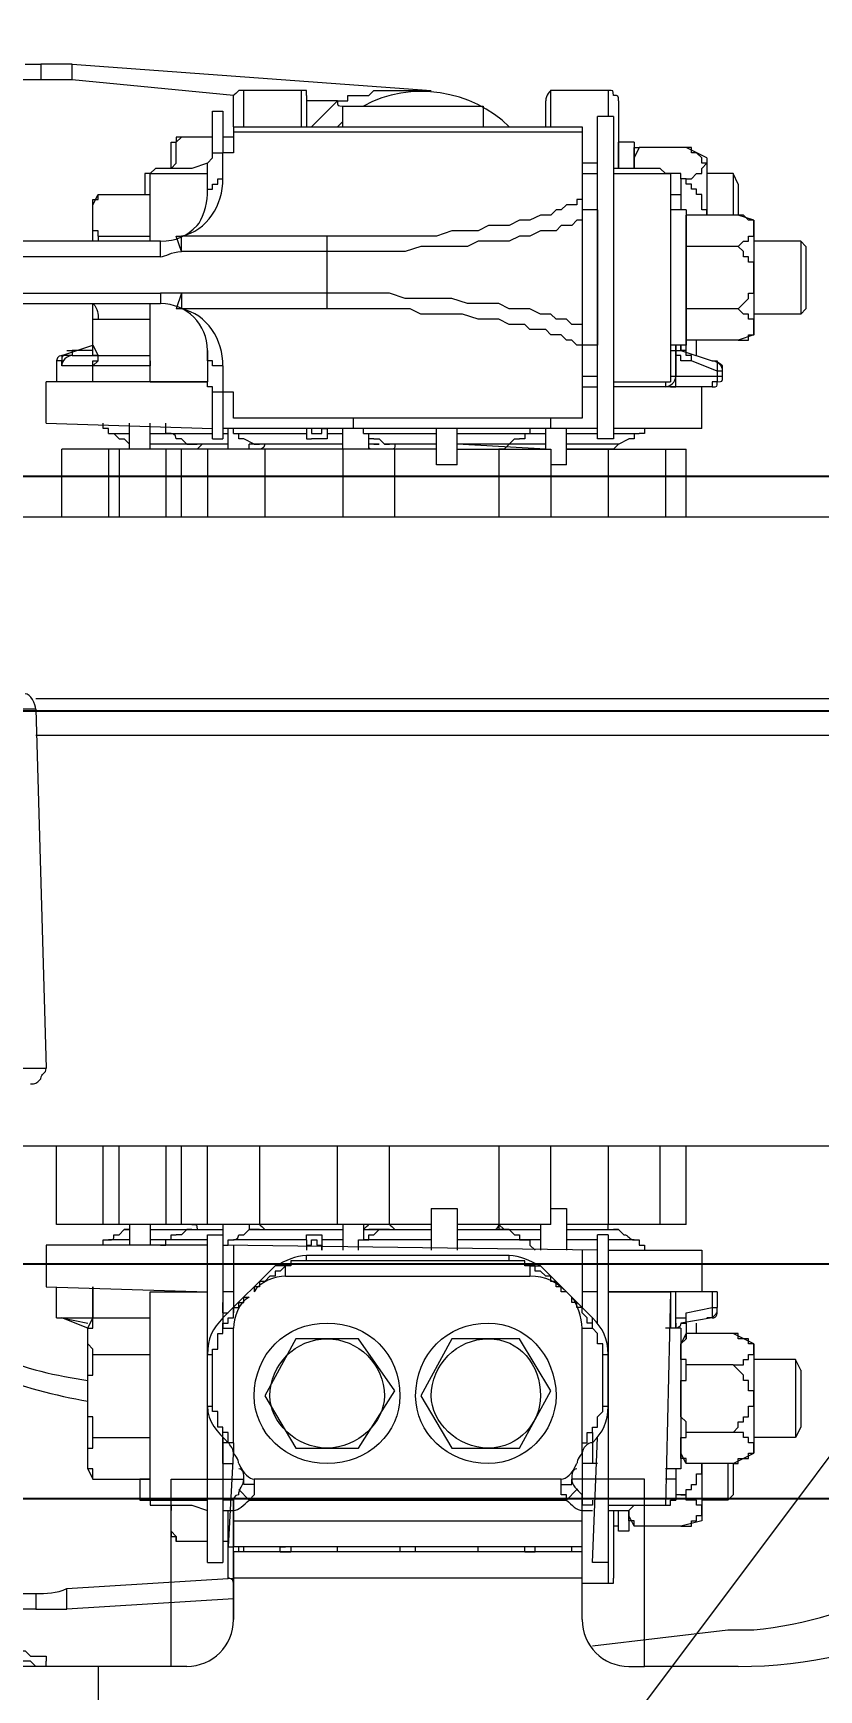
# Model space of a CAD drawing. Header units: millimetres. Extents: x 25083 to 52777, y 24772 to 45779.
# Drawn here: x 39208.1 to 39264.2, y 33398.2 to 33516.5 of the extents above; entities that cross this region are included whole.
import ezdxf

# ---------------------------------------------------------------- set-up
doc = ezdxf.new("R2010")
doc.units = ezdxf.units.MM
doc.layers.add('小车', color=7, linetype='Continuous')
doc.styles.get("Standard").update_dxf_attribs({"font": ''})
doc.styles.get('Standard').set_extended_font_data('SimSun')
doc.dimstyles.new('15', dxfattribs={"dimtxt": 15, "dimasz": 10, "dimexe": 2, "dimexo": 1, "dimgap": 1, "dimtad": 1, "dimdsep": 46, "dimtxsty": 'Standard', "dimcen": 2.5, "dimadec": 0, "dimazin": 0, "dimtfac": 1, "dimtmove": 2, "dimatfit": 3, "dimfxl": 1, "dimtolj": 1, "dimarcsym": 0})
doc.dimstyles.new('ISO-25', dxfattribs={"dimtxt": 2.5, "dimasz": 2.5, "dimexe": 1.25, "dimexo": 0.625, "dimtad": 1, "dimtxsty": 'Standard', "dimcen": 2.5, "dimadec": 0, "dimazin": 0, "dimtfac": 1, "dimtmove": 0, "dimatfit": 3, "dimfxl": 1, "dimarcsym": 0})

# ---------------------------------------------------------------- blocks, each defined once
blk = doc.blocks.new('*D925')
at = {"color": 0, "lineweight": -2}
for p, q in [((29677.86, 34881.66), (29677.86, 32448.29)), ((40733.02, 34757.65), (40733.02, 32448.29)), ((29680.36, 32449.54), (40730.52, 32449.54))]:
    blk.add_line(p, q, dxfattribs=at)
at = {"color": 0}
for points in [[(29680.36, 32449.96), (29680.36, 32449.13), (29677.86, 32449.54)], [(40730.52, 32449.13), (40730.52, 32449.96), (40733.02, 32449.54)]]:
    blk.add_solid(points, dxfattribs=at)
at = {"layer": 'DEFPOINTS', "color": 0}
for p in [(29677.86, 34882.29), (40733.02, 34758.27), (40733.02, 32449.54)]:
    blk.add_point(p, dxfattribs=at)
at = {"color": 0, "insert": (35205.44, 32451.63), "char_height": 2.5, "attachment_point": 5}
blk.add_mtext('11055,15', dxfattribs=at)
blk = doc.blocks.new('zw$D2F4')
at = {"color": 7, "lineweight": 5}
for points in [[(318.63, 360.59), (318.63, 273.69)], [(321.23, 273.69), (321.23, 360.59)], [(317.88, 359.48), (317.88, 273.69)], [(322.34, 273.69), (322.34, 359.48)], [(220.59, 272.95), (220.59, 330.88)], [(302.66, 313.8), (302.66, 7.06)], [(257.72, 8.54), (257.72, 312.31)], [(223.93, 286.69), (223.93, 286.32), (223.56, 286.32), (223.56, 285.95), (223.19, 285.95), (223.19, 285.58), (222.82, 285.58), (222.82, 285.2), (222.44, 284.83), (222.44, 284.46), (222.07, 284.46), (222.07, 283.72), (221.7, 283.72), (221.7, 283.35), (221.33, 282.98), (221.33, 282.6), (221.33, 282.23), (221.33, 281.86), (220.96, 281.86)], [(225.79, 284.46), (225.79, 282.6)], [(263.29, 284.09), (263.29, 281.86)], [(288.92, 282.6), (288.92, 284.46), (288.92, 284.83)], [(333.85, 282.23), (333.85, 284.09)], [(224.67, 282.6), (224.67, 283.72)], [(334.97, 283.35), (334.97, 282.23)], [(220.59, 281.86), (220.96, 281.86)], [(225.79, 282.6), (224.67, 282.6)], [(247.7, 281.86), (247.33, 270.35)], [(250.67, 281.86), (247.7, 281.86)], [(250.67, 270.35), (250.67, 281.86)], [(288.92, 282.6), (263.29, 281.86)], [(287.06, 6.68), (287.06, 282.6)], [(289.66, 4.83), (289.66, 282.6)], [(309.34, 281.86), (308.97, 269.98)], [(309.34, 281.86), (312.31, 281.86)], [(312.31, 270.35), (312.31, 281.86)], [(334.97, 282.23), (333.85, 282.23)], [(225.41, 268.49), (224.67, 280.38)], [(224.67, 280.38), (226.16, 280.38)], [(226.16, 280.38), (226.9, 268.49)], [(244.73, 278.89), (245.47, 280.75)], [(245.47, 280.75), (245.1, 278.89)], [(245.47, 281.12), (247.7, 281.12)], [(245.47, 281.12), (245.47, 278.52)], [(252.15, 281.12), (257.72, 281.12)], [(252.15, 254.38), (252.15, 281.12)], [(302.66, 280.75), (307.49, 280.75)], [(307.49, 254.01), (307.49, 280.75)], [(313.8, 281.12), (312.31, 281.12)], [(313.43, 278.52), (313.43, 280.75)], [(313.43, 280.75), (313.8, 280.75)], [(313.8, 280.75), (313.8, 281.12)], [(314.54, 280), (314.17, 280), (314.17, 280.75), (313.8, 280.75)], [(314.17, 280.75), (314.91, 278.52)], [(314.54, 280.38), (314.54, 280)], [(314.17, 280), (314.17, 278.15)], [(314.54, 280), (314.17, 280)], [(314.54, 278.52), (314.54, 280)], [(332.74, 268.49), (333.85, 280)], [(334.97, 280), (333.11, 254.38)], [(333.85, 280), (334.97, 280)], [(220.59, 278.15), (154.86, 278.15)], [(234.7, 278.89), (233.96, 278.52)], [(233.96, 278.52), (234.7, 278.52), (234.7, 278.89), (235.44, 278.89)], [(233.96, 278.52), (233.96, 274.43)], [(234.7, 278.89), (244.73, 278.89)], [(235.44, 278.89), (236.18, 278.89), (236.18, 278.52), (236.93, 278.52)], [(236.93, 278.52), (238.41, 278.52), (238.41, 278.89), (239.9, 278.89)], [(236.93, 278.52), (236.93, 274.43)], [(239.9, 278.89), (241.38, 278.89), (241.38, 278.52), (242.87, 278.52)], [(242.87, 278.52), (243.24, 278.52), (243.61, 278.89), (244.35, 278.89)], [(242.87, 278.52), (242.87, 274.43)], [(244.35, 278.89), (244.73, 278.89), (244.73, 278.52), (245.47, 278.52)], [(244.73, 278.89), (245.47, 278.52)], [(245.47, 278.52), (247.7, 278.52)], [(247.7, 278.52), (245.47, 278.52)], [(245.47, 278.52), (245.47, 274.43)], [(312.31, 278.52), (313.43, 278.52)], [(312.31, 278.52), (313.43, 278.52)], [(313.43, 274.43), (313.43, 278.52)], [(313.43, 278.52), (313.8, 278.15), (314.17, 278.15)], [(313.43, 278.52), (313.8, 278.52), (313.8, 278.15), (314.17, 278.15)], [(314.91, 278.52), (314.17, 278.15)], [(314.17, 278.15), (314.17, 278.52), (315.66, 278.52)], [(314.17, 278.15), (314.17, 274.43)], [(314.91, 278.52), (317.88, 278.52)], [(315.66, 278.52), (316.77, 278.52), (316.77, 278.15)], [(316.77, 278.15), (316.77, 274.43)], [(322.34, 278.52), (324.94, 278.52)], [(322.71, 278.15), (323.08, 278.15), (323.08, 278.52), (324.2, 278.52)], [(322.71, 278.15), (322.71, 274.43)], [(324.2, 278.52), (325.31, 278.52), (325.31, 278.15), (325.68, 278.15)], [(324.94, 278.52), (325.68, 278.15)], [(325.68, 278.15), (325.68, 274.43)], [(250.67, 277.78), (251.04, 277.78), (251.04, 277.41)], [(251.04, 275.92), (251.04, 277.41)], [(252.15, 277.78), (257.72, 277.78)], [(307.49, 277.41), (302.66, 277.41)], [(308.6, 277.41), (308.97, 277.41), (308.97, 277.78), (309.34, 277.78)], [(308.6, 277.41), (308.6, 277.03)], [(308.6, 277.41), (308.6, 275.92)], [(252.15, 275.92), (250.67, 275.92)], [(251.78, 276.29), (251.41, 276.66)], [(251.78, 276.29), (251.78, 275.92)], [(252.15, 276.66), (257.72, 276.66)], [(307.49, 276.66), (302.66, 276.66)], [(307.49, 275.92), (309.34, 275.92)], [(307.86, 275.92), (308.23, 276.29)], [(308.23, 276.66), (308.23, 276.29)], [(232.47, 274.43), (232.1, 274.43), (232.1, 271.46)], [(233.96, 275.18), (232.47, 275.18)], [(232.47, 275.18), (232.47, 274.43)], [(232.47, 274.43), (247.33, 274.43)], [(232.47, 274.43), (232.47, 270.35)], [(233.96, 274.43), (233.96, 275.18)], [(247.33, 274.43), (247.33, 270.35)], [(252.15, 274.43), (250.67, 274.43)], [(251.04, 270.35), (251.04, 274.43)], [(251.78, 274.43), (251.78, 269.24)], [(251.78, 274.43), (251.78, 269.24)], [(307.49, 274.43), (309.34, 274.43)], [(307.86, 268.86), (307.86, 274.43)], [(307.86, 268.86), (307.86, 274.43)], [(308.6, 274.43), (308.6, 269.98)], [(312.31, 274.43), (317.88, 274.43)], [(312.31, 274.43), (312.31, 270.35)], [(322.34, 274.43), (327.17, 274.43)], [(327.17, 274.81), (325.68, 274.81)], [(325.68, 274.81), (325.68, 274.43)], [(327.17, 274.43), (327.17, 274.81)], [(327.17, 274.43), (327.17, 270.35)], [(327.54, 271.46), (327.54, 274.06), (327.17, 274.43)], [(250.67, 273.69), (250.67, 273.32), (251.04, 273.32)], [(251.04, 272.95), (251.04, 273.32)], [(257.72, 273.32), (252.15, 273.32)], [(307.49, 273.32), (302.66, 273.32)], [(308.6, 272.95), (308.6, 273.32), (309.34, 273.32)], [(318.63, 273.69), (317.88, 273.69)], [(321.23, 273.69), (322.34, 273.69)], [(229.87, 272.95), (229.87, 272.58), (229.5, 272.58)], [(229.5, 272.58), (229.87, 272.58), (230.24, 272.95), (231.73, 272.95)], [(229.5, 270.35), (229.5, 272.58)], [(230.24, 272.95), (229.87, 272.95)], [(230.24, 272.95), (232.1, 272.95)], [(251.41, 272.21), (251.41, 272.58)], [(251.78, 271.83), (251.41, 272.21)], [(252.15, 272.21), (257.72, 272.21)], [(302.66, 272.21), (307.49, 272.21)], [(307.86, 271.83), (308.23, 272.21)], [(318.63, 272.21), (317.51, 272.58)], [(317.51, 272.21), (317.51, 272.58)], [(318.63, 272.21), (317.51, 272.21)], [(317.51, 261.81), (317.51, 272.21)], [(318.63, 261.81), (318.63, 272.21)], [(321.6, 272.21), (322.71, 272.58)], [(321.6, 272.21), (322.71, 272.21)], [(321.6, 261.81), (321.6, 272.21)], [(322.71, 272.58), (322.71, 272.21)], [(322.71, 261.81), (322.71, 272.21)], [(327.54, 272.95), (329.4, 272.95)], [(327.54, 272.95), (327.91, 272.58), (329.4, 272.58), (329.77, 272.21)], [(329.4, 272.95), (329.4, 272.58)], [(329.77, 272.21), (329.77, 272.58), (329.4, 272.58)], [(329.77, 269.98), (329.77, 272.21)], [(232.1, 271.46), (231.73, 270.35)], [(327.91, 270.35), (327.54, 271.46)], [(228.01, 270.35), (251.41, 270.35)], [(228.01, 270.35), (228.01, 269.24)], [(237.3, 269.24), (237.67, 269.24), (237.67, 269.61), (238.78, 269.61), (238.78, 269.98), (239.16, 269.98)], [(239.16, 270.35), (242.87, 270.35)], [(239.16, 270.35), (239.16, 269.98)], [(239.16, 269.98), (242.87, 269.98)], [(242.87, 270.35), (242.87, 269.98)], [(242.87, 269.98), (243.24, 269.98), (243.24, 269.61), (244.35, 269.61), (244.35, 269.24), (244.73, 269.24)], [(251.41, 270.35), (251.41, 269.24)], [(252.15, 270.35), (257.72, 270.35)], [(307.49, 270.35), (302.66, 270.35)], [(308.23, 269.98), (311.94, 269.98)], [(308.23, 269.98), (308.23, 269.24)], [(311.57, 269.24), (311.57, 269.98), (311.94, 269.98), (311.94, 270.35), (312.31, 270.35)], [(314.54, 270.35), (312.31, 270.35)], [(313.43, 269.24), (313.43, 269.98), (313.8, 269.98), (313.8, 270.35), (314.17, 270.35), (314.54, 270.35)], [(325.68, 270.35), (327.54, 270.35)], [(325.68, 270.35), (326.05, 270.35), (326.05, 269.98), (326.42, 269.98), (326.42, 269.61), (326.8, 269.61), (326.8, 269.24)], [(327.54, 270.35), (327.91, 270.35), (328.28, 269.98), (328.65, 269.98), (328.65, 269.61), (328.65, 269.24)], [(328.28, 269.98), (331.62, 269.98)], [(331.62, 269.98), (331.62, 269.24)], [(228.76, 268.49), (223.93, 268.49)], [(226.9, 268.86), (231.73, 268.86)], [(226.9, 243.61), (226.9, 268.49)], [(236.93, 269.24), (228.01, 269.24)], [(228.76, 243.61), (228.76, 268.49)], [(236.18, 268.49), (229.13, 268.86)], [(229.13, 268.86), (229.13, 268.49)], [(232.47, 268.49), (229.13, 268.49)], [(229.13, 243.61), (229.13, 268.49)], [(229.5, 268.86), (229.5, 269.24)], [(230.99, 268.49), (230.99, 243.61)], [(231.73, 269.24), (231.73, 268.49)], [(232.47, 268.49), (232.47, 269.24)], [(235.07, 269.24), (236.93, 269.24)], [(235.07, 269.24), (235.07, 268.49)], [(236.56, 268.49), (236.56, 268.86), (237.3, 268.86), (237.3, 269.24)], [(236.56, 268.86), (236.56, 269.24), (237.3, 269.24)], [(236.56, 268.49), (244.73, 268.49)], [(244.73, 269.24), (244.73, 268.49)], [(244.73, 269.24), (245.1, 269.24), (245.1, 268.86), (245.47, 268.86), (245.47, 268.49), (246.21, 268.49), (246.21, 268.12), (246.58, 268.12), (246.58, 267.75), (246.95, 267.75), (246.95, 267.38)], [(245.47, 269.24), (244.73, 269.24)], [(245.47, 269.24), (244.73, 269.24)], [(251.41, 269.24), (245.1, 269.24)], [(249.18, 265.52), (245.47, 269.24)], [(245.84, 269.24), (246.58, 269.24)], [(245.84, 269.24), (245.84, 268.86)], [(250.67, 268.49), (245.84, 268.49)], [(247.33, 269.24), (246.58, 269.24)], [(247.33, 268.49), (247.33, 269.24)], [(250.3, 242.5), (250.67, 269.24)], [(252.15, 269.24), (250.67, 269.24)], [(250.67, 269.24), (250.67, 268.86), (251.04, 268.86), (251.04, 268.49)], [(251.04, 263.29), (251.04, 268.49)], [(307.49, 268.86), (308.97, 268.86)], [(311.57, 269.24), (308.23, 269.24)], [(308.6, 269.24), (308.6, 268.86)], [(308.6, 268.49), (308.97, 268.49), (308.97, 268.86)], [(308.6, 268.49), (308.6, 263.29)], [(308.6, 268.49), (308.6, 268.12)], [(308.97, 242.5), (308.97, 269.24)], [(309.71, 268.49), (311.57, 268.49)], [(309.71, 243.61), (309.71, 268.49)], [(309.71, 243.61), (309.71, 268.49)], [(313.43, 269.24), (311.57, 269.24)], [(311.57, 268.86), (311.57, 269.24)], [(311.57, 268.49), (311.57, 268.86)], [(326.8, 269.24), (328.65, 269.24)], [(331.62, 269.24), (328.65, 269.24)], [(328.65, 268.86), (328.65, 269.24)], [(328.65, 268.49), (328.65, 268.86)], [(330.51, 268.49), (328.65, 268.49)], [(329.77, 268.49), (329.77, 269.24)], [(330.14, 268.49), (330.14, 243.61)], [(330.51, 268.49), (332.74, 268.49)], [(330.51, 268.49), (330.51, 243.61)], [(228.76, 268.12), (229.13, 268.12)], [(228.76, 267.75), (229.13, 267.75)], [(232.47, 267.38), (233.21, 268.12)], [(232.47, 267.38), (232.47, 244.73)], [(233.58, 267.01), (232.84, 267.01), (232.47, 267.38)], [(233.58, 267.01), (233.58, 267.75), (233.96, 267.75)], [(233.58, 267.01), (233.58, 267.75), (233.96, 267.75)], [(251.78, 267.38), (251.41, 267.75)], [(252.15, 267.38), (251.78, 267.38)], [(251.78, 267.38), (251.78, 260.69)], [(251.78, 267.38), (251.78, 260.69)], [(307.49, 267.38), (307.86, 267.38)], [(307.86, 267.01), (308.23, 267.75)], [(307.86, 260.69), (307.86, 267.38)], [(307.86, 260.69), (307.86, 267.38)], [(330.51, 267.75), (333.11, 267.75)], [(333.11, 263.66), (333.11, 267.75)], [(233.96, 267.01), (233.58, 267.01)], [(233.96, 245.1), (233.96, 267.01)], [(239.9, 266.26), (236.18, 264.04)], [(243.98, 264.04), (239.9, 266.26)], [(249.18, 264.78), (248.81, 265.15), (248.81, 265.52), (248.44, 265.52), (248.44, 265.89), (248.07, 266.26), (248.07, 266.64), (247.7, 266.64), (247.7, 267.01), (247.33, 267.01)], [(257.72, 266.64), (252.15, 266.64)], [(307.49, 266.26), (302.66, 266.26)], [(228.76, 265.15), (228.76, 264.41)], [(249.18, 264.78), (249.18, 265.52)], [(249.18, 264.78), (249.18, 265.52)], [(229.13, 264.41), (228.76, 264.41)], [(236.18, 264.04), (236.18, 259.58)], [(243.98, 259.58), (243.98, 264.04)], [(248.44, 264.78), (249.18, 264.78)], [(248.44, 264.78), (248.44, 247.33)], [(249.55, 263.29), (249.55, 264.41), (249.18, 264.41), (249.18, 264.78)], [(249.55, 263.29), (249.92, 263.29)], [(249.55, 248.81), (249.55, 263.29)], [(249.92, 248.81), (249.92, 263.29)], [(251.04, 263.29), (250.3, 263.29)], [(250.67, 263.29), (250.3, 263.29)], [(250.67, 263.29), (250.67, 262.92), (251.04, 262.92), (251.04, 262.55), (250.67, 262.55), (250.67, 262.18)], [(251.04, 263.29), (251.41, 263.29), (251.41, 262.92), (251.41, 262.18), (251.04, 262.18)], [(308.6, 263.29), (308.23, 263.29), (308.23, 262.92)], [(308.6, 261.81), (308.23, 261.81), (308.23, 262.55), (308.23, 262.92)], [(308.97, 263.29), (308.6, 263.29)], [(308.97, 262.92), (308.6, 262.92), (308.6, 262.18), (308.97, 262.18), (308.97, 261.81)], [(308.97, 262.92), (308.97, 263.29)], [(333.11, 263.66), (330.51, 263.66)], [(332.74, 263.29), (330.51, 263.29)], [(332.37, 261.07), (332.37, 263.29)], [(251.04, 262.18), (250.3, 262.18)], [(250.3, 262.18), (250.67, 262.18)], [(251.04, 260.69), (251.04, 262.18)], [(308.97, 261.81), (308.6, 261.81)], [(308.6, 261.81), (308.6, 260.69)], [(314.91, 243.61), (314.91, 243.98), (315.28, 244.35), (315.28, 244.73), (315.66, 245.1), (315.66, 245.84), (316.03, 246.21), (316.03, 247.33), (316.4, 247.7), (316.4, 248.81), (316.77, 249.55), (316.77, 251.04), (317.14, 252.15), (317.14, 255.12), (317.51, 255.87), (317.51, 258.09), (317.51, 259.21), (317.51, 261.81)], [(316.4, 243.61), (316.4, 244.35), (316.77, 244.73), (316.77, 245.47), (317.14, 245.84), (317.14, 246.58), (317.51, 247.33), (317.51, 248.81), (317.88, 249.55), (317.88, 251.78), (318.25, 252.9), (318.25, 256.24), (318.63, 257.35), (318.63, 261.81)], [(317.51, 261.81), (322.71, 261.81)], [(323.83, 243.61), (323.83, 243.98), (323.45, 244.35), (323.45, 245.1), (323.08, 245.47), (323.08, 246.58), (322.71, 247.33), (322.71, 248.07), (322.34, 248.81), (322.34, 251.04), (321.97, 251.78), (321.97, 255.12), (321.6, 256.24), (321.6, 261.81)], [(325.31, 243.61), (325.31, 243.98), (324.94, 243.98), (324.94, 244.73), (324.57, 245.1), (324.57, 245.47), (324.2, 245.84), (324.2, 246.58), (323.83, 247.33), (323.83, 248.07), (323.45, 248.81), (323.45, 250.3), (323.08, 251.04), (323.08, 252.9), (322.71, 254.01), (322.71, 258.09), (322.71, 259.21), (322.71, 261.81)], [(228.76, 261.07), (229.13, 261.07)], [(252.15, 260.69), (250.3, 260.69)], [(252.15, 261.07), (257.72, 261.07)], [(307.49, 260.69), (302.66, 260.69)], [(307.49, 260.69), (308.97, 260.69)], [(330.51, 260.69), (331.99, 260.69)], [(331.99, 260.69), (331.99, 250.67)], [(332.37, 261.07), (332.37, 260.32), (332.74, 260.32), (332.74, 258.84), (333.11, 258.47), (333.11, 254.75)], [(236.18, 259.58), (240.27, 256.98)], [(240.27, 256.98), (243.98, 259.58)], [(250.3, 259.58), (251.04, 259.58), (251.04, 259.21)], [(252.15, 259.21), (251.04, 259.21)], [(251.04, 254.38), (251.04, 259.21)], [(251.78, 259.21), (251.78, 258.84)], [(251.78, 259.21), (251.78, 258.09)], [(308.6, 259.21), (308.97, 259.21), (308.97, 259.58)], [(308.6, 259.21), (308.6, 258.84)], [(308.6, 259.21), (308.6, 254.01)], [(309.71, 259.95), (308.97, 259.95)], [(251.78, 258.09), (251.41, 258.47)], [(251.78, 258.09), (251.78, 254.38)], [(307.49, 258.84), (308.6, 258.84)], [(307.86, 258.09), (307.86, 258.84)], [(307.86, 258.47), (307.86, 258.84)], [(307.86, 257.72), (308.23, 258.09)], [(308.23, 258.47), (308.23, 258.09)], [(251.78, 257.35), (251.78, 254.38)], [(252.15, 257.35), (257.72, 257.35)], [(302.66, 256.98), (307.49, 256.98)], [(307.86, 254.01), (307.86, 257.72)], [(307.86, 254.01), (307.86, 257.35)], [(239.9, 255.12), (236.18, 252.9)], [(243.98, 252.9), (239.9, 255.12)], [(253.27, 254.38), (250.3, 254.38)], [(253.27, 254.38), (253.27, 252.52)], [(306.37, 254.01), (308.97, 254.01)], [(306.37, 252.52), (306.37, 254.01)], [(236.18, 252.9), (236.18, 248.07)], [(243.98, 248.07), (243.98, 252.9)], [(253.27, 252.52), (250.3, 252.52)], [(251.04, 246.58), (251.04, 252.52)], [(251.78, 252.52), (251.78, 249.55)], [(251.78, 252.52), (251.78, 246.58)], [(252.15, 245.84), (252.15, 252.52)], [(306.37, 252.52), (308.97, 252.52)], [(307.49, 246.21), (307.86, 252.52)], [(307.49, 252.52), (307.49, 245.84)], [(307.86, 246.21), (307.86, 252.52)], [(308.6, 252.52), (308.6, 246.21)], [(228.76, 251.04), (229.13, 251.04)], [(331.99, 250.67), (330.51, 250.67)], [(249.18, 247.33), (249.18, 247.7), (249.55, 247.7), (249.55, 248.81)], [(249.55, 248.81), (249.92, 248.81)], [(251.78, 248.81), (251.41, 248.44)], [(251.78, 249.55), (251.78, 246.58)], [(257.72, 249.55), (252.15, 249.55)], [(307.49, 249.55), (302.66, 249.55)], [(307.86, 248.81), (308.23, 248.44)], [(308.23, 248.44), (308.23, 248.07)], [(308.23, 248.44), (308.23, 248.07)], [(228.76, 247.7), (229.13, 247.7)], [(228.76, 247.7), (228.76, 246.95)], [(236.18, 248.07), (240.27, 245.84)], [(240.27, 245.84), (243.98, 248.07)], [(247.33, 244.73), (247.33, 245.1), (247.7, 245.1), (247.7, 245.47), (248.07, 245.47), (248.07, 245.84), (248.44, 245.84), (248.44, 246.21), (248.81, 246.58), (248.81, 246.95), (249.18, 246.95), (249.18, 247.33)], [(249.18, 247.33), (248.44, 247.33)], [(249.18, 247.33), (249.18, 246.58)], [(249.18, 247.33), (249.18, 246.58)], [(251.04, 247.7), (251.04, 247.33), (250.67, 247.33), (250.3, 246.95)], [(308.6, 247.7), (308.6, 247.33)], [(308.97, 246.95), (308.97, 247.33), (308.6, 247.33)], [(249.18, 246.58), (245.47, 242.87)], [(252.15, 246.58), (250.3, 246.58)], [(307.49, 246.21), (308.97, 246.21)], [(330.51, 246.21), (332.37, 246.21)], [(232.47, 244.73), (232.84, 244.73), (232.84, 245.1), (233.58, 245.1)], [(233.58, 245.1), (233.58, 244.35), (233.96, 244.35)], [(233.58, 245.1), (233.58, 244.35), (233.96, 244.35)], [(233.58, 245.1), (233.96, 245.1)], [(252.15, 245.84), (257.72, 245.84)], [(253.27, 245.84), (253.27, 244.73)], [(307.49, 245.84), (302.66, 245.84)], [(306.37, 244.73), (306.37, 245.84)], [(308.97, 245.84), (309.71, 245.84)], [(330.51, 245.84), (333.11, 245.84)], [(333.11, 241.75), (333.11, 245.84)], [(228.76, 244.35), (229.13, 244.35)], [(232.47, 244.73), (233.21, 243.98)], [(244.73, 242.87), (245.1, 242.87), (245.1, 243.24), (245.47, 243.24), (245.84, 243.61), (246.21, 243.61), (246.21, 243.98), (246.58, 243.98), (246.58, 244.35), (246.95, 244.35)], [(253.27, 244.73), (250.3, 244.73)], [(251.04, 242.5), (251.04, 244.73)], [(251.78, 244.73), (251.78, 241.38)], [(251.78, 244.73), (251.78, 241.01)], [(252.15, 236.18), (252.15, 244.73)], [(306.37, 244.73), (308.97, 244.73)], [(307.49, 241.38), (307.49, 244.73)], [(307.49, 244.73), (307.49, 236.18)], [(307.86, 241.01), (307.86, 244.73)], [(308.6, 244.73), (308.6, 242.5)], [(222.07, 242.87), (223.19, 233.21)], [(226.53, 243.61), (226.53, 241.75)], [(228.01, 242.87), (236.93, 242.5)], [(228.01, 241.75), (228.01, 242.87)], [(231.73, 243.61), (231.73, 242.87)], [(235.07, 243.61), (232.1, 243.61)], [(232.47, 242.87), (232.1, 242.87), (232.1, 243.61)], [(235.81, 243.61), (232.84, 243.61)], [(235.07, 242.87), (235.07, 243.61)], [(236.93, 242.87), (235.07, 242.87)], [(236.56, 243.61), (244.73, 243.61)], [(236.56, 243.61), (236.56, 243.24), (237.3, 243.24), (237.3, 242.87)], [(237.3, 242.87), (236.56, 242.87)], [(237.3, 242.87), (237.67, 242.87), (237.67, 242.5), (238.41, 242.5), (238.78, 242.13), (239.16, 242.13)], [(242.87, 242.13), (243.61, 242.13), (243.61, 242.5), (244.35, 242.5), (244.73, 242.87)], [(244.73, 243.61), (244.73, 242.87)], [(244.73, 242.87), (245.47, 242.87)], [(244.73, 242.87), (245.47, 242.87)], [(245.1, 242.5), (251.41, 242.5)], [(250.3, 243.61), (246.21, 243.61)], [(247.33, 242.5), (247.33, 243.61)], [(251.41, 241.75), (251.41, 242.5)], [(308.23, 242.5), (331.25, 242.5)], [(308.23, 241.38), (308.23, 242.5)], [(330.51, 243.61), (309.71, 243.61)], [(311.94, 243.61), (311.94, 242.5)], [(312.68, 242.5), (312.68, 243.61)], [(314.91, 242.5), (314.91, 243.61)], [(324.57, 242.5), (314.91, 242.5)], [(324.57, 242.5), (324.57, 243.61)], [(327.17, 243.61), (327.17, 242.5)], [(327.91, 242.5), (327.91, 243.61)], [(331.25, 241.38), (331.25, 242.5)], [(228.01, 241.75), (226.53, 241.75)], [(231.73, 241.38), (226.9, 241.38)], [(251.41, 241.75), (228.01, 241.75)], [(230.61, 241.01), (230.61, 241.38)], [(231.73, 241.75), (231.73, 240.27)], [(232.1, 241.75), (232.1, 237.67)], [(239.16, 242.13), (242.87, 242.13)], [(239.16, 242.13), (239.16, 241.75)], [(239.16, 241.75), (242.87, 241.75)], [(242.87, 242.13), (242.87, 241.75)], [(247.33, 233.96), (247.33, 241.75)], [(247.33, 241.75), (247.33, 237.3)], [(250.3, 241.75), (250.3, 235.07)], [(251.04, 239.9), (251.04, 241.75)], [(257.72, 241.75), (252.15, 241.75)], [(307.49, 241.75), (302.66, 241.75)], [(331.25, 241.38), (308.23, 241.38)], [(308.6, 241.38), (308.6, 239.53)], [(308.97, 235.07), (308.97, 241.38)], [(311.94, 234.33), (311.94, 241.38)], [(312.31, 241.38), (312.31, 237.3)], [(327.17, 241.38), (327.17, 237.3)], [(327.54, 240.27), (327.54, 241.38)], [(333.11, 241.75), (331.25, 241.75)], [(230.24, 241.01), (231.73, 241.01)], [(230.24, 240.27), (230.24, 241.01)], [(231.73, 240.27), (230.24, 240.27)], [(230.61, 239.9), (231.36, 240.27)], [(230.61, 239.9), (230.99, 239.9), (230.99, 240.27), (231.73, 240.27)], [(231.73, 240.27), (232.1, 239.9), (232.1, 237.67)], [(251.78, 241.01), (251.41, 240.64)], [(307.86, 241.01), (308.23, 240.27)], [(327.17, 237.3), (327.17, 237.67), (327.54, 238.04), (327.54, 240.27)], [(327.54, 241.01), (329.4, 241.01)], [(332.37, 241.01), (327.54, 241.01)], [(329.4, 239.9), (329.4, 241.01)], [(220.59, 232.47), (220.59, 239.16)], [(230.61, 236.56), (230.61, 239.9)], [(251.04, 239.9), (251.04, 239.53), (250.67, 239.53), (250.67, 239.16), (250.3, 239.16)], [(308.6, 239.9), (308.6, 239.53)], [(308.97, 239.16), (308.6, 239.16), (308.6, 239.53)], [(329.4, 239.9), (327.54, 239.9)], [(327.54, 239.9), (329.02, 239.9), (329.02, 239.53)], [(329.02, 239.53), (328.28, 239.9)], [(329.02, 236.18), (329.02, 239.53)], [(252.15, 238.04), (257.72, 238.04)], [(312.31, 237.67), (311.94, 237.67), (311.94, 238.04)], [(247.33, 237.3), (232.1, 237.67)], [(232.1, 237.67), (232.1, 237.3), (232.47, 237.3), (232.47, 236.93)], [(234.7, 236.93), (232.47, 236.93)], [(232.84, 236.56), (232.84, 236.93)], [(233.96, 236.93), (233.96, 237.67)], [(234.7, 236.56), (234.7, 237.67)], [(244.73, 237.3), (244.73, 237.67)], [(244.73, 236.56), (244.73, 237.67)], [(247.33, 237.3), (244.73, 237.3)], [(244.73, 236.93), (245.1, 236.93)], [(245.1, 236.93), (244.73, 236.93)], [(245.1, 236.93), (247.33, 236.93)], [(245.1, 236.93), (245.47, 236.93), (245.47, 236.18), (245.84, 236.18)], [(307.49, 237.67), (302.66, 237.67)], [(311.94, 237.3), (311.94, 236.93), (312.68, 236.93)], [(327.17, 237.3), (312.31, 237.3)], [(312.68, 233.58), (312.68, 237.3)], [(312.68, 236.93), (314.17, 236.93)], [(314.91, 236.93), (312.68, 236.93)], [(313.8, 235.81), (313.8, 236.56), (314.17, 236.56), (314.17, 236.93)], [(314.17, 236.93), (314.91, 236.93)], [(314.17, 236.93), (314.54, 236.93), (314.54, 236.56), (314.91, 236.56)], [(314.54, 237.3), (314.54, 236.93)], [(314.91, 236.18), (314.91, 237.3)], [(324.57, 236.18), (324.57, 237.3)], [(325.68, 237.3), (325.68, 236.56)], [(326.8, 236.56), (327.17, 236.56), (327.17, 237.3)], [(230.99, 235.07), (230.61, 236.56)], [(230.61, 236.56), (230.61, 235.81), (230.99, 235.81), (230.99, 235.44), (231.36, 235.44), (231.36, 235.07), (231.73, 235.07)], [(231.73, 235.07), (232.1, 235.07), (232.1, 235.44), (232.47, 235.44), (232.47, 236.18), (232.84, 236.18), (232.84, 236.56)], [(232.84, 236.56), (232.84, 236.18), (233.21, 236.18), (233.21, 235.81), (233.58, 235.81), (233.58, 235.44), (234.33, 235.44), (234.33, 235.07), (234.7, 235.07), (235.07, 235.07)], [(244.73, 236.56), (234.7, 236.56)], [(235.07, 236.18), (235.81, 236.56)], [(235.07, 236.18), (235.44, 236.18), (235.44, 236.56), (236.93, 236.56), (236.93, 236.18), (237.3, 236.18)], [(235.07, 232.84), (235.07, 236.18)], [(237.3, 236.18), (238.04, 236.18), (238.41, 236.56), (241.01, 236.56), (241.01, 236.18), (242.13, 236.18)], [(237.3, 232.84), (237.3, 236.18)], [(242.13, 236.18), (242.5, 236.18), (242.5, 236.56), (243.61, 236.56), (243.98, 236.18), (244.35, 236.18)], [(242.13, 232.84), (242.13, 236.18)], [(244.35, 236.18), (243.61, 236.56)], [(245.1, 236.18), (243.98, 236.18)], [(244.35, 232.84), (244.35, 236.18)], [(244.35, 235.44), (245.1, 235.44)], [(245.47, 234.33), (245.1, 236.56)], [(245.1, 236.56), (245.1, 236.18), (245.84, 236.18)], [(245.84, 236.18), (246.21, 234.33)], [(252.15, 236.18), (257.72, 236.18)], [(302.66, 236.18), (307.49, 236.18)], [(313.06, 233.96), (313.8, 235.81)], [(314.54, 236.56), (313.8, 234.33)], [(313.8, 235.81), (314.17, 235.81), (314.17, 236.18), (314.54, 236.18), (314.54, 236.56)], [(314.17, 235.44), (315.28, 235.44)], [(314.54, 236.18), (315.28, 236.18)], [(324.57, 236.18), (314.91, 236.18)], [(315.28, 236.18), (316.03, 236.18)], [(315.28, 232.47), (315.28, 236.18)], [(315.28, 236.18), (317.51, 236.18)], [(317.51, 232.47), (317.51, 236.18)], [(317.51, 236.18), (321.97, 236.18)], [(321.97, 232.47), (321.97, 236.18)], [(321.97, 236.18), (324.2, 236.18)], [(324.2, 236.18), (323.45, 236.18)], [(324.2, 232.47), (324.2, 236.18)], [(326.8, 236.56), (324.57, 236.56)], [(324.57, 234.7), (324.57, 235.07), (325.68, 235.07), (325.68, 235.44), (326.05, 235.44), (326.05, 235.81), (326.42, 235.81), (326.42, 236.18), (326.8, 236.18)], [(326.8, 236.18), (326.8, 236.56)], [(326.8, 236.18), (326.8, 235.81), (327.17, 235.44), (327.17, 235.07), (327.54, 235.07), (327.91, 234.7)], [(327.91, 234.7), (327.91, 235.07), (328.28, 235.07), (328.65, 235.44), (328.65, 235.81), (329.02, 235.81), (329.02, 236.18)], [(328.28, 234.7), (329.02, 236.18)], [(235.07, 235.07), (230.99, 235.07)], [(232.47, 233.21), (232.47, 235.07)], [(246.21, 234.33), (245.47, 234.33), (245.47, 234.7)], [(247.33, 234.33), (246.21, 234.33)], [(246.21, 234.33), (246.21, 233.96)], [(250.3, 235.07), (247.33, 235.07)], [(308.97, 235.07), (311.94, 235.07)], [(312.68, 233.96), (312.31, 233.96), (312.31, 234.33), (311.94, 234.33)], [(313.8, 234.33), (313.8, 233.96), (313.06, 233.96)], [(328.28, 234.7), (324.2, 234.7)], [(327.17, 232.84), (327.17, 234.7)], [(223.19, 233.21), (223.19, 231.36)], [(232.84, 232.84), (232.47, 233.21)], [(235.07, 233.21), (232.47, 233.21)], [(247.33, 233.96), (246.21, 233.96)], [(313.06, 233.96), (312.68, 233.96)], [(312.68, 233.58), (313.06, 233.58)], [(313.06, 233.58), (313.06, 233.96)], [(235.07, 232.84), (232.84, 232.84)], [(235.07, 232.84), (235.81, 231.36)], [(235.07, 232.84), (235.07, 232.47), (235.44, 232.47), (235.44, 231.73), (235.81, 231.73), (235.81, 231.36), (236.18, 231.36)], [(236.18, 231.36), (236.56, 231.36), (236.56, 231.73), (236.93, 231.73), (236.93, 232.1), (237.3, 232.1), (237.3, 232.47), (237.3, 232.84)], [(237.3, 232.84), (237.67, 232.47), (238.04, 232.47), (238.04, 232.1), (238.41, 232.1), (238.41, 231.73), (239.16, 231.73), (239.16, 231.36), (239.9, 231.36)], [(239.9, 231.36), (240.27, 231.36), (240.27, 231.73), (241.01, 231.73), (241.01, 232.1), (241.38, 232.1), (242.13, 232.84)], [(242.13, 232.84), (242.13, 232.1), (242.5, 232.1), (242.5, 231.73), (242.87, 231.73), (242.87, 231.36), (243.24, 231.36)], [(243.24, 231.36), (243.61, 231.36), (243.61, 231.73), (243.98, 231.73), (243.98, 232.47), (244.35, 232.47), (244.35, 232.84)], [(243.61, 231.36), (244.35, 232.84)], [(315.66, 231.36), (315.28, 232.47)], [(315.28, 232.47), (315.28, 231.73), (315.66, 231.73), (315.66, 231.36), (316.03, 231.36), (316.4, 231.36)], [(316.4, 231.36), (316.77, 231.36), (316.77, 231.73), (317.14, 231.73), (317.14, 232.1), (317.51, 232.47)], [(317.51, 232.47), (318.25, 231.73), (318.63, 231.73), (318.63, 231.36), (319.37, 231.36), (319.74, 231.36)], [(319.74, 231.36), (320.85, 231.36), (320.85, 231.73), (321.23, 231.73), (321.23, 232.1), (321.6, 232.1), (321.97, 232.47)], [(321.97, 232.47), (322.34, 232.1), (322.34, 231.73), (322.71, 231.73), (322.71, 231.36), (323.08, 231.36)], [(323.08, 231.36), (323.83, 231.36), (323.83, 231.73), (324.2, 232.1), (324.2, 232.47)], [(323.83, 231.36), (324.2, 232.47)], [(327.17, 232.84), (324.2, 232.84)], [(326.42, 232.47), (324.2, 232.47)], [(326.42, 232.47), (327.17, 232.84)], [(243.61, 231.36), (235.81, 231.36)], [(236.93, 228.39), (236.93, 231.36)], [(242.5, 228.39), (242.5, 231.36)], [(323.83, 231.36), (315.66, 231.36)], [(317.14, 228.01), (317.14, 231.36)], [(322.34, 228.01), (322.34, 231.36)], [(237.67, 228.01), (236.93, 228.39)], [(242.5, 228.39), (236.93, 228.39)], [(241.75, 228.01), (242.5, 228.39)], [(241.75, 228.01), (237.67, 228.01)], [(317.51, 227.64), (317.14, 228.01)], [(322.34, 228.01), (317.14, 228.01)], [(321.97, 227.64), (317.51, 227.64)], [(321.97, 227.64), (322.34, 228.01)]]:
    blk.add_lwpolyline(points, dxfattribs=at)
at = {"color": 7, "lineweight": 0}
for points in [[(220.59, 281.86), (220.59, 282.6), (220.96, 282.98), (220.96, 284.83), (221.33, 285.2), (221.33, 285.95), (221.7, 286.32), (221.7, 286.69), (222.07, 287.06), (222.07, 287.43), (222.82, 288.17), (222.82, 288.55), (223.93, 289.66), (223.93, 290.03)], [(220.59, 272.95), (233.96, 272.95)], [(220.59, 271.83), (220.59, 272.95)], [(233.96, 272.95), (233.96, 267.75)], [(223.93, 268.49), (232.47, 268.49)], [(233.96, 239.16), (233.96, 244.35)], [(223.93, 243.61), (232.47, 243.61)], [(220.59, 240.27), (220.59, 239.16)], [(220.59, 239.16), (233.96, 239.16)]]:
    blk.add_lwpolyline(points, dxfattribs=at)
at = {"color": 7, "lineweight": 5}
for points in [[(241.38, 285.95), (240.64, 283.72), (239.9, 281.12), (239.53, 278.89)], [(242.87, 285.58), (241.75, 283.35), (241.38, 281.12), (241.01, 278.89)], [(262.18, 282.98), (262.18, 282.6), (262.18, 282.6), (262.55, 282.23)], [(288.92, 282.6), (289.29, 282.6), (290.03, 282.98), (290.03, 283.35)], [(224.67, 282.6), (224.67, 281.86), (224.67, 281.12), (224.67, 280.38)], [(225.79, 282.6), (225.79, 281.86), (225.79, 281.12), (226.16, 280.38)], [(262.55, 282.23), (262.92, 282.23), (262.92, 281.86), (263.29, 281.86)], [(333.85, 280), (333.85, 280.75), (333.85, 281.49), (333.85, 282.23)], [(334.97, 280), (334.97, 280.75), (334.97, 281.49), (334.97, 282.23)], [(245.47, 281.12), (245.47, 281.12), (245.47, 281.12), (245.47, 280.75)], [(314.17, 280), (314.17, 280.38), (313.8, 280.75), (313.43, 280.75)], [(314.17, 280.75), (314.17, 280.75), (314.17, 281.12), (313.8, 281.12)], [(314.17, 280.38), (314.17, 280.75), (314.17, 280.75), (313.8, 280.75)], [(314.17, 278.15), (314.17, 278.15), (314.17, 278.15), (314.17, 278.15)], [(314.17, 278.15), (314.17, 278.15), (314.17, 278.15), (314.17, 278.15)], [(317.88, 278.52), (317.51, 278.15), (317.14, 278.15), (316.77, 278.15)], [(322.71, 278.15), (322.71, 278.15), (322.34, 278.15), (322.34, 278.15)], [(251.04, 277.41), (251.04, 277.03), (251.04, 277.03), (251.41, 277.03)], [(251.41, 277.03), (251.41, 277.03), (251.41, 277.03), (251.41, 277.03)], [(251.41, 277.03), (251.41, 277.03), (251.41, 276.66), (251.41, 276.66)], [(251.41, 277.03), (251.41, 277.03), (251.41, 277.03), (251.41, 277.03)], [(308.23, 276.66), (308.23, 276.66), (308.23, 276.66), (308.6, 277.03)], [(308.6, 277.03), (308.6, 277.03), (308.6, 277.03), (308.6, 277.03)], [(251.41, 276.66), (251.41, 276.66), (251.41, 276.66), (251.41, 276.66)], [(251.41, 276.66), (251.41, 276.66), (251.41, 276.66), (251.41, 276.66)], [(251.78, 275.92), (251.78, 275.92), (251.78, 275.92), (251.78, 276.29)], [(307.86, 275.92), (307.86, 275.92), (307.86, 275.92), (307.86, 275.92)], [(308.23, 276.66), (308.23, 276.66), (308.23, 276.66), (308.23, 276.66)], [(308.23, 276.66), (308.23, 276.66), (308.23, 276.66), (308.23, 276.66)], [(308.23, 276.66), (308.23, 276.66), (308.23, 276.66), (308.23, 276.66)], [(308.23, 276.66), (308.23, 276.66), (308.23, 276.66), (308.23, 276.66)], [(313.8, 274.43), (313.8, 274.43), (313.8, 274.43), (313.43, 274.43)], [(314.54, 270.35), (316.4, 270.35), (317.88, 271.83), (317.88, 273.69)], [(318.63, 272.21), (318.63, 272.95), (318.63, 273.32), (318.63, 273.69)], [(321.23, 273.69), (321.23, 273.32), (321.6, 272.95), (321.6, 272.21)], [(322.34, 273.69), (322.34, 272.58), (322.71, 271.83), (323.45, 271.09)], [(232.1, 272.95), (232.1, 272.95), (231.73, 272.95), (231.73, 272.95)], [(251.04, 272.95), (251.04, 272.95), (251.04, 272.95), (251.41, 272.95)], [(251.41, 272.95), (251.41, 272.58), (251.41, 272.58), (251.41, 272.58)], [(251.41, 272.58), (251.41, 272.58), (251.41, 272.58), (251.41, 272.58)], [(251.41, 272.58), (251.41, 272.58), (251.41, 272.58), (251.41, 272.58)], [(251.41, 272.58), (251.41, 272.58), (251.41, 272.58), (251.41, 272.58)], [(251.41, 272.58), (251.41, 272.58), (251.41, 272.58), (251.41, 272.58)], [(308.23, 272.58), (308.6, 272.58), (308.6, 272.95), (308.6, 272.95)], [(308.23, 272.58), (308.23, 272.58), (308.23, 272.58), (308.23, 272.58)], [(308.23, 272.58), (308.23, 272.58), (308.23, 272.58), (308.23, 272.58)], [(308.23, 272.58), (308.23, 272.58), (308.23, 272.58), (308.23, 272.58)], [(308.23, 272.21), (308.23, 272.21), (308.23, 272.21), (308.23, 272.58)], [(308.23, 272.21), (308.23, 272.21), (308.23, 272.21), (308.23, 272.21)], [(313.43, 269.24), (315.28, 269.24), (317.14, 270.35), (317.51, 272.21)], [(322.71, 272.21), (323.08, 270.35), (324.94, 269.24), (326.8, 269.24)], [(220.59, 271.83), (220.59, 269.98), (222.07, 268.49), (223.93, 268.49)], [(251.78, 271.46), (251.78, 271.46), (251.78, 271.83), (251.78, 271.83)], [(252.15, 271.46), (252.15, 271.09), (252.15, 271.09), (251.78, 271.09)], [(307.86, 270.72), (307.49, 271.09), (307.49, 271.09), (307.49, 271.09)], [(307.86, 271.83), (307.86, 271.46), (307.86, 271.46), (307.86, 271.09)], [(323.45, 271.09), (323.83, 270.72), (324.94, 270.35), (325.68, 270.35)], [(239.16, 270.35), (238.04, 270.35), (237.3, 269.61), (236.56, 268.86)], [(245.47, 269.24), (244.73, 269.98), (243.98, 270.35), (242.87, 270.35)], [(226.53, 268.49), (226.9, 268.49), (226.9, 268.86), (226.9, 268.86)], [(231.73, 268.49), (231.73, 268.12), (232.1, 267.75), (232.47, 267.38)], [(232.84, 268.12), (232.84, 268.49), (232.47, 268.49), (232.47, 268.49)], [(235.07, 269.24), (235.07, 269.24), (235.07, 269.24), (235.07, 269.24)], [(235.07, 269.24), (235.07, 269.24), (235.07, 269.24), (235.07, 269.24)], [(235.07, 268.12), (235.07, 268.12), (235.44, 268.12), (235.81, 268.49)], [(235.81, 268.49), (236.18, 268.49), (236.56, 268.86), (236.56, 268.86)], [(236.56, 268.49), (236.18, 268.49), (236.18, 268.49), (235.81, 268.49)], [(246.95, 267.38), (246.58, 268.12), (245.47, 268.49), (244.73, 268.49)], [(245.47, 269.24), (245.47, 269.24), (245.47, 269.24), (245.47, 269.24)], [(245.47, 269.24), (245.47, 269.24), (245.47, 269.24), (245.47, 269.24)], [(251.04, 268.49), (251.04, 268.49), (251.04, 268.12), (251.41, 268.12)], [(333.11, 268.12), (332.74, 268.49), (332.74, 268.49), (332.74, 268.49)], [(232.84, 268.12), (233.21, 268.12), (233.58, 267.75), (233.96, 267.75)], [(233.96, 267.75), (234.33, 267.75), (234.7, 267.75), (234.7, 268.12)], [(235.07, 268.12), (234.33, 267.75), (233.96, 267.38), (233.96, 267.01)], [(233.96, 267.75), (233.96, 267.75), (233.96, 267.75), (233.96, 267.75)], [(251.41, 268.12), (251.41, 268.12), (251.41, 268.12), (251.41, 268.12)], [(251.41, 268.12), (251.41, 268.12), (251.41, 268.12), (251.41, 268.12)], [(251.41, 268.12), (251.41, 268.12), (251.41, 268.12), (251.41, 268.12)], [(251.41, 268.12), (251.41, 267.75), (251.41, 267.75), (251.41, 267.75)], [(251.41, 267.75), (251.41, 267.75), (251.41, 267.75), (251.41, 267.75)], [(251.78, 266.64), (251.78, 267.01), (251.78, 267.01), (251.78, 267.38)], [(308.23, 268.12), (308.6, 268.12), (308.6, 268.12), (308.6, 268.12)], [(308.23, 268.12), (308.23, 268.12), (308.23, 268.12), (308.23, 268.12)], [(308.23, 267.75), (308.23, 267.75), (308.23, 267.75), (308.23, 268.12)], [(308.23, 267.75), (308.23, 267.75), (308.23, 267.75), (308.23, 267.75)], [(308.23, 267.75), (308.23, 267.75), (308.23, 267.75), (308.23, 267.75)], [(308.23, 267.75), (308.23, 267.75), (308.23, 267.75), (308.23, 267.75)], [(333.11, 267.75), (333.11, 268.12), (333.11, 268.12), (333.11, 268.12)], [(248.44, 264.78), (248.44, 265.52), (248.07, 266.64), (247.33, 267.01)], [(252.15, 266.64), (252.15, 266.64), (252.15, 266.64), (251.78, 266.26)], [(307.86, 266.26), (307.49, 266.26), (307.49, 266.64), (307.49, 266.64)], [(307.86, 267.01), (307.86, 267.01), (307.86, 266.64), (307.86, 266.64)], [(228.76, 265.15), (228.76, 265.15), (228.76, 265.15), (229.13, 265.15)], [(229.13, 265.15), (229.13, 265.15), (229.13, 265.15), (229.13, 264.78)], [(249.92, 263.29), (249.92, 264.04), (249.55, 264.78), (249.18, 265.52)], [(249.18, 265.52), (249.18, 265.52), (249.18, 265.52), (249.18, 265.52)], [(249.18, 265.52), (249.18, 265.52), (249.18, 265.52), (249.18, 265.52)], [(332.37, 261.07), (331.62, 261.81), (331.25, 262.18), (330.51, 262.92)], [(332.74, 263.29), (332.74, 263.29), (332.74, 263.29), (333.11, 263.29)], [(333.11, 263.29), (333.11, 263.66), (333.11, 263.66), (333.11, 263.66)], [(330.88, 260.69), (330.51, 261.07), (330.51, 261.07), (330.51, 261.07)], [(332.37, 261.07), (331.99, 261.07), (331.99, 261.07), (331.99, 260.69)], [(331.99, 260.69), (331.99, 260.69), (331.99, 260.69), (331.99, 260.69)], [(251.04, 259.21), (251.04, 258.84), (251.04, 258.84), (251.04, 258.84)], [(251.78, 259.21), (252.15, 258.84), (252.15, 258.84), (252.15, 258.84)], [(330.51, 248.81), (333.11, 251.41), (333.85, 255.87), (331.99, 259.21)], [(251.04, 258.84), (251.41, 258.84), (251.41, 258.84), (251.41, 258.84)], [(251.41, 258.84), (251.41, 258.84), (251.41, 258.47), (251.41, 258.47)], [(251.41, 258.84), (251.41, 258.84), (251.41, 258.84), (251.41, 258.84)], [(251.41, 258.47), (251.41, 258.47), (251.41, 258.47), (251.41, 258.47)], [(251.41, 258.47), (251.41, 258.47), (251.41, 258.47), (251.41, 258.47)], [(251.78, 258.09), (251.78, 258.47), (251.78, 258.47), (251.78, 258.84)], [(251.78, 257.35), (251.78, 257.72), (251.78, 257.72), (251.78, 258.09)], [(307.49, 258.47), (307.49, 258.84), (307.49, 258.84), (307.86, 258.84)], [(307.86, 258.47), (307.86, 258.47), (307.86, 258.09), (307.86, 258.09)], [(308.23, 258.84), (308.6, 258.84), (308.6, 258.84), (308.6, 258.84)], [(308.23, 258.47), (308.23, 258.47), (308.23, 258.84), (308.23, 258.84)], [(308.23, 258.47), (308.23, 258.47), (308.23, 258.47), (308.23, 258.47)], [(308.23, 258.47), (308.23, 258.47), (308.23, 258.47), (308.23, 258.47)], [(308.23, 258.47), (308.23, 258.47), (308.23, 258.47), (308.23, 258.47)], [(308.23, 258.47), (308.23, 258.47), (308.23, 258.47), (308.23, 258.47)], [(252.15, 257.35), (252.15, 257.35), (252.15, 257.35), (251.78, 256.98)], [(307.86, 256.98), (307.49, 256.98), (307.49, 256.98), (307.49, 257.35)], [(307.86, 257.72), (307.86, 257.72), (307.86, 257.35), (307.86, 257.35)], [(229.13, 256.61), (229.13, 256.61), (228.76, 256.61), (228.76, 256.61)], [(228.76, 255.49), (228.76, 255.49), (229.13, 255.49), (229.13, 255.49)], [(333.11, 254.75), (333.11, 254.75), (333.11, 254.75), (333.11, 254.75)], [(251.78, 249.92), (251.78, 249.55), (252.15, 249.55), (252.15, 249.55)], [(330.51, 250.67), (330.51, 250.67), (330.51, 250.67), (330.51, 250.67)], [(249.18, 246.58), (249.55, 247.33), (249.92, 248.07), (249.92, 248.81)], [(251.41, 248.44), (251.41, 248.44), (251.41, 248.44), (251.41, 248.44)], [(251.41, 248.44), (251.41, 248.44), (251.41, 248.44), (251.41, 248.44)], [(251.41, 248.44), (251.41, 248.44), (251.41, 248.44), (251.41, 248.44)], [(251.41, 248.44), (251.41, 248.07), (251.41, 248.07), (251.41, 248.07)], [(251.41, 248.44), (251.41, 248.44), (251.41, 248.44), (251.41, 248.44)], [(252.15, 249.55), (252.15, 249.55), (251.78, 249.18), (251.78, 249.18)], [(252.15, 249.55), (251.78, 249.55), (251.78, 249.55), (251.78, 249.55)], [(251.78, 248.81), (251.78, 249.18), (251.78, 249.18), (251.78, 249.55)], [(307.49, 249.18), (307.49, 249.18), (307.49, 249.55), (307.49, 249.55)], [(307.49, 249.18), (307.49, 249.55), (307.49, 249.55), (307.49, 249.55)], [(307.49, 249.18), (307.49, 249.18), (307.49, 249.18), (307.49, 249.18)], [(307.49, 249.18), (307.49, 249.18), (307.86, 248.81), (307.86, 248.81)], [(247.33, 244.73), (248.07, 245.47), (248.44, 246.21), (248.44, 247.33)], [(251.04, 248.07), (251.04, 248.07), (251.04, 248.07), (251.04, 248.07)], [(251.04, 248.07), (251.04, 248.07), (251.04, 247.7), (251.04, 247.7)], [(251.04, 248.07), (251.04, 248.07), (251.04, 248.07), (251.04, 248.07)], [(251.41, 248.07), (251.41, 248.07), (251.04, 248.07), (251.04, 248.07)], [(251.04, 247.7), (251.04, 247.7), (251.04, 247.7), (251.04, 247.7)], [(251.41, 248.07), (251.41, 248.07), (251.41, 248.07), (251.41, 248.07)], [(251.41, 248.07), (251.41, 248.07), (251.41, 248.07), (251.41, 248.07)], [(251.41, 248.07), (251.41, 248.07), (251.41, 248.07), (251.41, 248.07)], [(251.41, 248.07), (251.41, 248.07), (251.41, 248.07), (251.41, 248.07)], [(308.23, 247.7), (308.23, 247.7), (308.23, 248.07), (308.23, 248.07)], [(308.23, 248.07), (308.23, 248.07), (308.23, 248.07), (308.23, 248.07)], [(308.23, 248.07), (308.23, 248.07), (308.23, 248.07), (308.23, 248.07)], [(308.23, 248.07), (308.23, 248.07), (308.23, 248.07), (308.23, 248.07)], [(308.23, 248.07), (308.23, 248.07), (308.23, 248.07), (308.23, 248.07)], [(308.23, 248.07), (308.23, 248.07), (308.23, 248.07), (308.23, 248.07)], [(308.23, 248.07), (308.23, 248.07), (308.23, 248.07), (308.23, 248.07)], [(308.23, 248.07), (308.23, 248.07), (308.23, 248.07), (308.23, 248.07)], [(308.6, 247.7), (308.6, 247.7), (308.6, 247.7), (308.23, 247.7)], [(308.23, 247.7), (308.23, 247.7), (308.23, 247.7), (308.23, 247.7)], [(308.23, 247.7), (308.23, 247.7), (308.23, 247.7), (308.23, 247.7)], [(308.23, 247.7), (308.23, 247.7), (308.23, 247.7), (308.23, 247.7)], [(228.76, 246.95), (228.76, 246.95), (228.76, 246.95), (229.13, 246.95)], [(229.13, 246.95), (229.13, 246.95), (229.13, 246.95), (229.13, 246.95)], [(249.18, 246.58), (249.18, 246.58), (249.18, 246.58), (249.18, 246.58)], [(249.18, 246.58), (249.18, 246.58), (249.18, 246.58), (249.18, 246.58)], [(333.11, 245.84), (333.11, 245.84), (332.74, 246.21), (332.37, 246.21)], [(233.96, 245.1), (233.96, 244.73), (234.33, 244.35), (235.07, 243.98)], [(232.47, 244.73), (232.1, 244.35), (231.73, 243.98), (231.73, 243.61)], [(234.7, 243.98), (234.7, 244.35), (234.33, 244.35), (233.96, 244.35)], [(233.96, 244.35), (233.96, 244.35), (233.96, 244.35), (233.96, 244.35)], [(235.81, 243.61), (235.44, 243.98), (235.07, 243.98), (235.07, 243.98)], [(244.73, 243.61), (245.47, 243.61), (246.58, 243.98), (246.95, 244.35)], [(232.47, 243.61), (232.47, 243.61), (232.84, 243.61), (232.84, 243.61)], [(232.84, 243.61), (232.84, 243.61), (232.84, 243.61), (232.84, 243.61)], [(235.07, 242.5), (235.07, 242.5), (235.07, 242.87), (235.07, 242.87)], [(235.07, 242.87), (235.07, 242.87), (235.07, 242.87), (235.07, 242.87)], [(236.56, 242.87), (236.56, 243.24), (236.18, 243.61), (235.81, 243.61)], [(235.81, 243.61), (236.18, 243.61), (236.18, 243.61), (236.56, 243.61)], [(236.56, 242.87), (237.3, 242.13), (238.04, 241.75), (239.16, 241.75)], [(242.87, 241.75), (243.98, 241.75), (244.73, 242.13), (245.47, 242.87)], [(245.47, 242.87), (245.47, 242.87), (245.47, 242.87), (245.47, 242.87)], [(245.47, 242.87), (245.47, 242.87), (245.47, 242.87), (245.47, 242.87)], [(314.91, 242.5), (314.91, 242.5), (314.91, 242.5), (314.91, 242.5)], [(314.91, 242.5), (314.91, 242.5), (314.91, 242.5), (314.91, 242.5)], [(324.57, 242.5), (324.57, 242.5), (324.57, 242.5), (324.57, 242.5)], [(226.53, 241.75), (226.53, 241.75), (226.53, 241.75), (226.53, 241.38)], [(226.53, 241.38), (226.53, 241.38), (226.9, 241.38), (226.9, 241.38)], [(251.78, 241.75), (251.78, 241.75), (252.15, 241.75), (252.15, 241.75)], [(251.78, 241.01), (251.78, 241.01), (251.78, 241.38), (251.78, 241.38)], [(307.49, 241.38), (307.49, 241.38), (307.49, 241.75), (307.49, 241.75)], [(307.49, 241.38), (307.49, 241.38), (307.86, 241.01), (307.86, 241.01)], [(332.37, 241.01), (332.74, 241.01), (332.74, 241.01), (332.74, 241.38)], [(332.74, 241.38), (333.11, 241.38), (333.11, 241.38), (333.11, 241.75)], [(251.41, 240.64), (251.41, 240.27), (251.04, 240.27), (251.04, 239.9)], [(308.23, 239.9), (308.23, 240.27), (308.23, 240.27), (308.23, 240.27)], [(308.23, 240.27), (308.23, 240.27), (308.23, 240.27), (308.23, 240.27)], [(308.23, 240.27), (308.23, 240.27), (308.23, 240.27), (308.23, 240.27)], [(308.23, 240.27), (308.23, 240.27), (308.23, 240.27), (308.23, 240.27)], [(308.23, 240.27), (308.23, 240.27), (308.23, 240.27), (308.23, 240.27)], [(308.23, 240.27), (308.23, 240.27), (308.23, 240.27), (308.23, 240.27)], [(308.23, 240.27), (308.23, 240.27), (308.23, 240.27), (308.23, 240.27)], [(251.04, 239.9), (251.04, 239.9), (251.04, 239.9), (251.04, 239.9)], [(308.6, 239.9), (308.6, 239.9), (308.23, 239.9), (308.23, 239.9)], [(308.23, 239.9), (308.23, 239.9), (308.23, 239.9), (308.23, 239.9)], [(308.23, 239.9), (308.23, 239.9), (308.23, 239.9), (308.23, 239.9)], [(308.23, 239.9), (308.23, 239.9), (308.23, 239.9), (308.23, 239.9)], [(308.23, 239.9), (308.23, 239.9), (308.23, 239.9), (308.23, 239.9)], [(244.73, 237.3), (244.73, 237.3), (244.73, 237.3), (244.73, 237.3)], [(245.1, 236.56), (244.73, 236.56), (244.73, 236.93), (244.73, 236.93)], [(311.94, 237.67), (311.94, 237.3), (312.31, 236.93), (312.68, 236.93)], [(314.54, 236.93), (314.54, 236.93), (314.54, 236.93), (314.91, 236.93)], [(314.91, 236.56), (314.54, 236.56), (314.54, 236.56), (314.54, 236.56)], [(235.07, 235.07), (235.07, 235.07), (235.07, 235.07), (235.07, 235.07)], [(245.47, 234.33), (245.47, 234.33), (245.47, 234.33), (245.47, 234.33)], [(245.47, 234.33), (245.47, 233.96), (245.84, 233.96), (246.21, 233.96)], [(245.47, 234.33), (245.84, 233.96), (245.84, 233.96), (246.21, 233.96)], [(311.94, 234.33), (311.94, 233.96), (311.94, 233.96), (312.31, 233.96)], [(313.06, 233.58), (313.43, 233.58), (313.8, 233.96), (313.8, 234.33)], [(313.43, 233.58), (313.43, 233.58), (313.8, 233.96), (313.8, 234.33)], [(324.2, 234.7), (324.2, 234.7), (324.2, 234.7), (324.57, 234.7)], [(312.31, 233.96), (312.31, 233.58), (312.31, 233.58), (312.68, 233.58)], [(313.06, 233.58), (313.06, 233.58), (313.06, 233.58), (313.43, 233.58)], [(220.59, 232.47), (220.59, 222.44), (225.04, 213.16), (232.84, 206.85)], [(223.19, 231.36), (223.93, 223.93), (227.64, 217.25), (233.21, 212.79)]]:
    blk.add_open_spline(points, degree=3, dxfattribs=at)
at = {"color": 7, "lineweight": 0}
for points in [[(220.59, 271.83), (220.59, 269.98), (222.07, 268.49), (223.93, 268.49)], [(232.84, 268.12), (232.84, 268.49), (232.47, 268.49), (232.47, 268.49)], [(232.84, 268.12), (233.21, 268.12), (233.58, 267.75), (233.96, 267.75)], [(233.96, 244.35), (233.58, 244.35), (233.21, 243.98), (232.84, 243.61)], [(223.93, 243.61), (222.07, 243.61), (220.59, 242.13), (220.59, 240.27)], [(232.47, 243.61), (232.47, 243.61), (232.84, 243.61), (232.84, 243.61)]]:
    blk.add_open_spline(points, degree=3, dxfattribs=at)
at = {"color": 7, "lineweight": 5}
for points in [[(239.9, 267.01), (237.3, 267.01), (235.07, 264.78), (235.07, 261.81), (235.07, 258.84), (237.3, 256.61), (239.9, 256.61), (242.87, 256.61), (245.1, 258.84), (245.1, 261.81), (245.1, 264.78), (242.87, 267.01), (239.9, 267.01)], [(239.9, 265.89), (238.04, 265.89), (236.18, 264.04), (236.18, 261.81), (236.18, 259.58), (238.04, 257.72), (239.9, 257.72), (242.13, 257.72), (243.98, 259.58), (243.98, 261.81), (243.98, 264.04), (242.13, 265.89), (239.9, 265.89)], [(239.9, 255.49), (237.3, 255.49), (235.07, 253.27), (235.07, 250.3), (235.07, 247.7), (237.3, 245.47), (239.9, 245.47), (242.87, 245.47), (245.1, 247.7), (245.1, 250.3), (245.1, 253.27), (242.87, 255.49), (239.9, 255.49)], [(239.9, 254.38), (238.04, 254.38), (236.18, 252.52), (236.18, 250.3), (236.18, 248.07), (238.04, 246.58), (239.9, 246.58), (242.13, 246.58), (243.98, 248.07), (243.98, 250.3), (243.98, 252.52), (242.13, 254.38), (239.9, 254.38)]]:
    blk.add_open_spline(points, degree=3, knots=[0, 0, 0, 0, 1, 1, 1, 2, 2, 2, 3, 3, 3, 4, 4, 4, 4], dxfattribs=at)
blk = doc.blocks.new('*D470')
at = {"layer": 'DEFPOINTS', "color": 0}
for p in [(36180.04, 116639.33), (36197.54, 116639.33), (36197.54, 116438.26)]:
    blk.add_point(p, dxfattribs=at)
at = {"layer": '小车', "color": 0, "linetype": 'Continuous', "lineweight": -2}
for p, q in [((36180.04, 116638.33), (36180.04, 116436.26)), ((36197.54, 116638.33), (36197.54, 116436.26)), ((36170.04, 116438.26), (36160.04, 116438.26)), ((36180.04, 116438.26), (36197.54, 116438.26)), ((36207.54, 116438.26), (36217.54, 116438.26))]:
    blk.add_line(p, q, dxfattribs=at)
at = {"layer": '小车', "color": 0}
for points in [[(36170.04, 116439.93), (36170.04, 116436.59), (36180.04, 116438.26)], [(36207.54, 116439.93), (36207.54, 116436.59), (36197.54, 116438.26)]]:
    blk.add_solid(points, dxfattribs=at)
at = {"layer": '小车', "color": 0, "insert": (36193.65, 116438.26), "char_height": 15, "attachment_point": 5}
blk.add_mtext('\\A1;17.5', dxfattribs=at)
blk = doc.blocks.new('A$C1A4175F5')
at = {"layer": '小车', "color": 3, "lineweight": 0}
blk.add_lwpolyline([(137.326, 466.992), (403.019, 112.548)], dxfattribs=at)
at = {"layer": '小车'}
dim = blk.add_linear_dim(base=(229.857, 249.006), p1=(212.358, 450.073), p2=(229.857, 450.073), dimstyle='15', override={"dimfxl": 0.18}, dxfattribs=at)
dim.commit()
dim.dimension.update_dxf_attribs({"geometry": '*D470', "text_midpoint": (225.974, 249.006), "dimtype": 128, "insert": (-35967.681, -116189.253)})
blk = doc.blocks.new('zw$50CE')
blk.add_blockref('zw$D2F4', (22.01, 103.57))
at = {"layer": '小车', "ltscale": 10, "xscale": -1, "rotation": 270}
blk.add_blockref('A$C1A4175F5', (47.03, 0), dxfattribs=at)

msp = doc.modelspace()

# ---------------------------------------------------------------- linework, layer by layer
at = {"ltscale": 15}
for p, q in [((29782.964, 33484.899), (40674.281, 33484.899)), ((29782.964, 33411.899), (40674.281, 33411.899))]:
    msp.add_line(p, q, dxfattribs=at)
at = {"color": 1, "ltscale": 15}
for p, q in [((37659.964, 33468.149), (40674.281, 33468.149)), ((29782.964, 33428.649), (40674.281, 33428.649))]:
    msp.add_line(p, q, dxfattribs=at)

# ---------------------------------------------------------------- block references
at = {"rotation": 90}
msp.add_blockref('zw$50CE', (39594.481, 33157.316), dxfattribs=at)

# ---------------------------------------------------------------- dimensions: what is measured, and where the dimension line sits
dim = msp.add_linear_dim(base=(40733.0166, 32449.5434), p1=(29677.8617, 34882.2868), p2=(40733.0166, 34758.2702), dimstyle='ISO-25')
dim.commit()
dim.dimension.update_dxf_attribs({"geometry": '*D925', "text_midpoint": (35205.4391, 32449.5434), "dimtype": 160})

doc.saveas('drawing.dxf')
